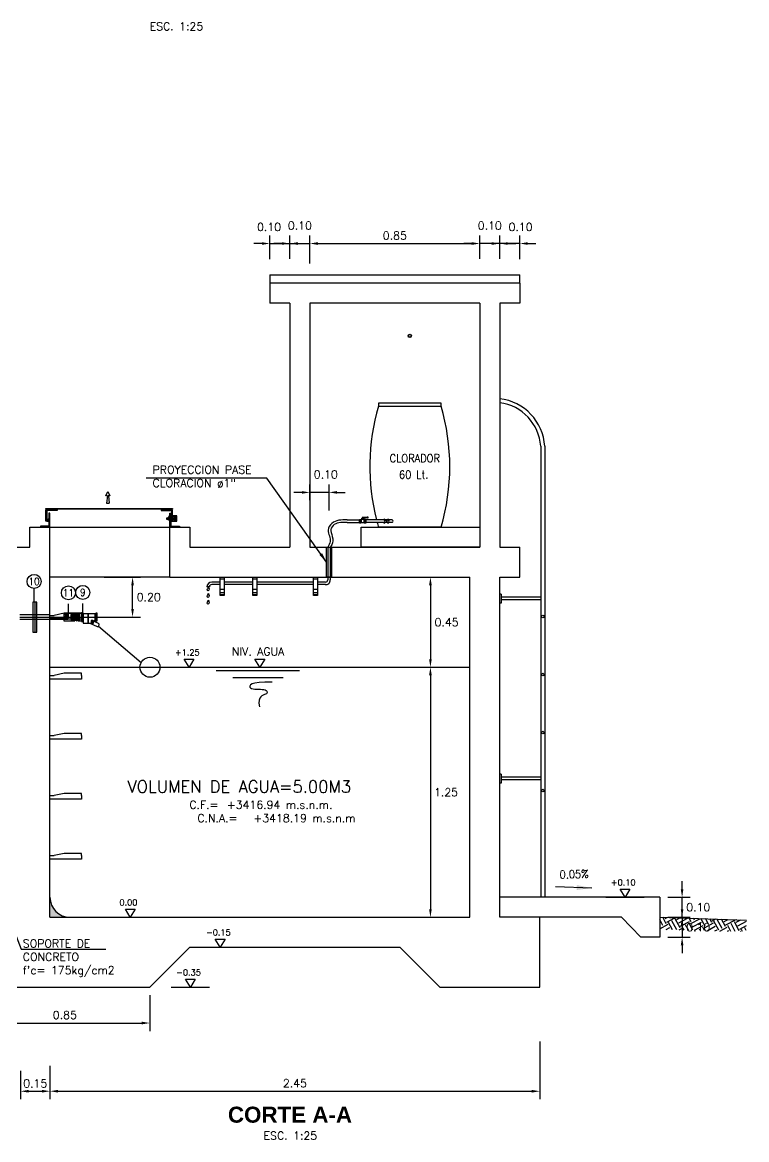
# Model space of a CAD drawing. Header units: metres. Extents: x -90 to 2507, y -28 to 972.
# Drawn here: x 151.91 to 155.53, y 188.72 to 194.31 of the extents above; entities that cross this region are included whole.
import ezdxf
from ezdxf.enums import TextEntityAlignment as Align

# ---------------------------------------------------------------- set-up
doc = ezdxf.new("R2010")
doc.units = ezdxf.units.M
for name, pattern in [('CENTER', [50.8, 31.75, -6.35, 6.35, -6.35]), ('HIDDEN', [9.525, 6.35, -3.175]), ('HIDDEN2', [0.1875, 0.125, -0.0625])]:
    doc.linetypes.add(name, pattern=pattern)
for name, color, linetype in [('A-EQUIPOS', 1, 'Continuous'), ('A-MURO', 6, 'Continuous'), ('A-NIVEL DE TERRENO NATURAL', 34, 'Continuous'), ('A-NIVELES', 7, 'Continuous'), ('A-PISO', 9, 'Continuous'), ('A-PUERTA', 2, 'Continuous'), ('G-achurado', 9, 'Continuous'), ('G-acotado', 8, 'Continuous'), ('G-ejes', 9, 'CENTER'), ('G-textos-notas', 7, 'Continuous'), ('G-textos-subtitulo', 3, 'Continuous'), ('G-textos-titulos', 4, 'Continuous'), ('S - VALVULA COMPUERTA', 2, 'Continuous'), ('S-TUBERIAS-NUEVAS', 3, 'Continuous'), ('S-TUBERIAS-NUEVAS-2', 8, 'Continuous')]:
    doc.layers.add(name, color=color, linetype=linetype)
doc.styles.add('01COTAS', font='romans.shx')
doc.styles.add('20-NOTAS', font='romans.shx', dxfattribs={"height": 0.04})
doc.styles.add('20-SUBTITULO', font='romand.shx', dxfattribs={"height": 0.06})
doc.styles.add('20-TITULO', font='arialbd.ttf', dxfattribs={"height": 0.08})
doc.styles.add('ROMANS', font='romans.shx')
doc.dimstyles.new('DIM-10-CORTE', dxfattribs={"dimscale": 0.01, "dimtxt": 2, "dimasz": 2, "dimexe": 2, "dimexo": 2, "dimgap": 1, "dimtad": 1, "dimtih": 1, "dimtoh": 1, "dimdsep": 46, "dimtxsty": '01COTAS', "dimcen": 25, "dimclrd": 256, "dimclre": 256, "dimclrt": 7, "dimadec": 0, "dimazin": 0, "dimtfac": 1, "dimtmove": 2, "dimatfit": 3, "dimfxl": 1, "dimtolj": 1, "dimtzin": 0, "dimarcsym": 0})
doc.dimstyles.new('DIM-20-CORTE', dxfattribs={"dimscale": 0.02, "dimtxt": 2, "dimasz": 2, "dimexe": 2, "dimexo": 2, "dimgap": 1, "dimtad": 2, "dimtih": 1, "dimtoh": 1, "dimzin": 1, "dimdsep": 46, "dimtxsty": '01COTAS', "dimcen": 25, "dimclrd": 9, "dimclre": 9, "dimclrt": 7, "dimadec": 0, "dimazin": 0, "dimtfac": 1, "dimtmove": 2, "dimatfit": 3, "dimfxl": 1, "dimtolj": 1, "dimtzin": 0, "dimarcsym": 0})
doc.dimstyles.new('DIM-20-PLANTA', dxfattribs={"dimscale": 0.02, "dimtxt": 2, "dimasz": 2, "dimexe": 2, "dimexo": 2, "dimgap": 1, "dimtad": 1, "dimzin": 1, "dimdsep": 46, "dimtxsty": '01COTAS', "dimcen": 25, "dimclrd": 9, "dimclre": 9, "dimclrt": 7, "dimadec": 0, "dimazin": 0, "dimtfac": 1, "dimtmove": 2, "dimatfit": 3, "dimfxl": 1, "dimtolj": 1, "dimtzin": 0, "dimarcsym": 0})
doc.dimstyles.new('DIM-50-PLANTA', dxfattribs={"dimscale": 0.05, "dimtxt": 2, "dimasz": 2, "dimexe": 2, "dimexo": 2, "dimgap": 1, "dimtad": 1, "dimdec": 0, "dimlfac": 1000, "dimtxsty": '01COTAS', "dimcen": 25, "dimclrd": 9, "dimclre": 9, "dimclrt": 7, "dimadec": 0, "dimazin": 0, "dimtfac": 1, "dimtdec": 0, "dimtmove": 2, "dimatfit": 3, "dimfxl": 1, "dimtolj": 1, "dimtzin": 0, "dimarcsym": 0})
pattern_1 = [(85, (-12.349478, -5.377824), (-0.00474437725, 0.000415079225), [])]

# ---------------------------------------------------------------- blocks, each defined once
blk = doc.blocks.new('NIVEL-CORTE')
at = {"color": 1}
blk.add_line((-4.79, 0), (4.79, 0), dxfattribs=at)
blk.add_lwpolyline([(0, 0), (-1.22, 2.01), (1.22, 2.01), (0, 0)])
at = {"style": 'ROMANS'}
blk.add_attdef('+1.50', text='', height=2, dxfattribs=at).set_placement((-0.45, 2.95), align=Align.CENTER)
blk = doc.blocks.new('VALV FLOT ACCES 1 PULG')
at = {"layer": 'S-TUBERIAS-NUEVAS'}
for points in [[(0.0218, 0.0127), (0, 0.0127), (0, -0.0127), (0.0218, -0.0127)], [(0.028, 0.0151), (0.0218, 0.0151), (0.0218, -0.0151), (0.028, -0.0151)], [(0.0318, 0.0187), (0.028, 0.0187), (0.028, -0.0187), (0.0318, -0.0187)], [(0.0363, 0.0124), (0.0318, 0.0124), (0.0318, -0.0124), (0.0363, -0.0124)], [(0.0413, 0.0187), (0.0363, 0.0187), (0.0363, -0.0187), (0.0413, -0.0187)], [(0.0527, 0.0187), (0.0413, 0.0187), (0.0413, -0.0187), (0.0527, -0.0187)], [(0.0618, 0.0213), (0.0527, 0.0213), (0.0527, -0.0213), (0.0618, -0.0213)], [(0.0875, 0.0163), (0.0618, 0.0163), (0.0618, -0.0299), (0.0875, -0.0299)], [(0.1256, 0.0163), (0.1217, 0.0163), (0.1217, -0.0167), (0.1256, -0.0167)], [(0.1316, 0.0191), (0.1256, 0.0191), (0.1256, -0.0195), (0.1316, -0.0195)], [(0.1101, -0.0179), (0.1017, -0.0179), (0.1017, -0.0263), (0.1101, -0.0263)]]:
    blk.add_lwpolyline(points, close=True, dxfattribs=at)
for points in [[(0.002, 0.0127), (0.0008, -0.0127)], [(0.0051, 0.0127), (0.0038, -0.0127)], [(0.0082, 0.0127), (0.0069, -0.0127)], [(0.0112, 0.0127), (0.01, -0.0127)], [(0.0143, 0.0127), (0.013, -0.0127)], [(0.1136, 0.0163), (0.0875, 0.0163), (0.0875, -0.0299), (0.1136, -0.0299), (0.1136, -0.0167)], [(0.1136, -0.0167), (0.1217, -0.0167), (0.1217, 0.0163), (0.1136, 0.0163)]]:
    blk.add_lwpolyline(points, dxfattribs=at)
blk.add_lwpolyline([(0.0945, -0.0299), (0.1321, -0.0473, 0.414214), (0.1387, -0.0449), (0.1412, -0.0394, 0.414214), (0.1388, -0.0328), (0.1136, -0.0211)], format="xyb", dxfattribs=at)
blk = doc.blocks.new('*D547')
at = {"layer": 'Defpoints', "color": 0, "transparency": 16777216}
for p in [(152.2785, 191.5332), (152.4612, 191.5332), (152.0928, 191.3339)]:
    blk.add_point(p, dxfattribs=at)
at = {"layer": 'G-acotado', "color": 9, "lineweight": -2, "transparency": 16777216}
for p, q in [((152.3185, 191.5332), (152.5012, 191.5332)), ((152.4612, 191.3739), (152.4612, 191.4932)), ((152.1328, 191.3339), (152.5012, 191.3339))]:
    blk.add_line(p, q, dxfattribs=at)
at = {"layer": 'G-acotado', "color": 9, "transparency": 16777216}
for points in [[(152.4545, 191.4932), (152.4678, 191.4932), (152.4612, 191.5332)], [(152.4545, 191.3739), (152.4678, 191.3739), (152.4612, 191.3339)]]:
    blk.add_solid(points, dxfattribs=at)
at = {"layer": 'G-acotado', "color": 7, "transparency": 16777216, "insert": (152.5421, 191.4336), "char_height": 0.04, "attachment_point": 5, "style": '01COTAS'}
blk.add_mtext('\\A1;0.20', dxfattribs=at)
blk = doc.blocks.new('tapa 0.60')
for points in [[(0.5995, 0.051), (0.5924, 0.051, 0.301396), (0.5995, 0.0578)], [(0.5995, 0.0282), (0.5995, 0.0351), (0.5924, 0.0351, -0.301396)], [(0.5995, 0.0351), (0.5924, 0.0351, -0.301396), (0.5995, 0.0282)]]:
    blk.add_hatch(color=8).paths.add_polyline_path(points)
h = blk.add_hatch(color=8)
h.paths.add_polyline_path([(-0.0047, 0.0427, -0.207605), (-0.0085, 0.041, -0.319124), (-0.0047, 0.0356)])
h.paths.add_polyline_path([(-0.0047, 0.0356, -0.414214), (-0.0104, 0.0299), (-0.0047, 0.0299)])
h.paths.add_polyline_path([(-0.0161, 0.0356), (-0.0161, 0.0299), (-0.0104, 0.0299, -0.414214)])
h.paths.add_polyline_path([(-0.0122, 0.041, -0.207605), (-0.0161, 0.0427), (-0.0161, 0.0356, -0.319124)])
at = {"color": 8}
for p, q in [((-0.0209, 0.0896), (-0.0209, 0.0943)), ((-0.0209, 0.0943), (0.6134, 0.0943)), ((0.6134, 0.0896), (-0.0209, 0.0896)), ((-0.0209, 0.0896), (-0.0209, 0.0896)), ((-0.0209, 0.0896), (-0.0209, 0.0896)), ((-0.0209, 0.03), (-0.0209, 0.0876)), ((-0.0209, 0.0876), (0.0367, 0.0876)), ((0.0367, 0.0829), (-0.0161, 0.0829)), ((-0.0161, 0.0829), (-0.0161, 0.0299)), ((0, 0.0696), (-0.0047, 0.0696)), ((-0.0047, 0.0696), (-0.0047, 0.0049)), ((0, 0), (0, 0.0696)), ((0.0367, 0.0876), (0.0367, 0.0829)), ((0.6134, 0.0876), (0.5556, 0.0876)), ((0.5556, 0.0876), (0.5556, 0.0829)), ((0.5556, 0.0829), (0.6085, 0.0829)), ((0.5881, 0.0943), (0.6134, 0.0943)), ((0.5995, 0), (0.5995, 0.0696)), ((0.5995, 0.0696), (0.6042, 0.0696)), ((0.6042, 0.0696), (0.6042, 0.0049)), ((0.6085, 0.0829), (0.6085, 0.03)), ((0.6134, 0.0943), (0.6134, 0.0896)), ((0.6134, 0.0301), (0.6134, 0.0876)), ((0.6134, 0.0563), (0.6134, 0.03)), ((0.6348, 0.0563), (0.6134, 0.0563)), ((0.6348, 0.03), (0.6348, 0.0563)), ((-0.0047, 0.0049), (-0.048, 0.0049)), ((-0.048, 0.0049), (-0.048, 0)), ((-0.0479, 0), (0, 0)), ((-0.0161, 0.0299), (-0.0209, 0.0299)), ((-0.0161, 0.0299), (-0.0047, 0.0299)), ((0.5847, 0.0386), (0.5847, 0.0474)), ((0.5847, 0.0474), (0.5924, 0.0474)), ((0.5924, 0.0386), (0.5847, 0.0386)), ((0.5924, 0.0351), (0.5924, 0.051)), ((0.5924, 0.051), (0.5995, 0.051)), ((0.5924, 0.0474), (0.5924, 0.0386)), ((0.5924, 0.0463), (0.5995, 0.0463)), ((0.5924, 0.0397), (0.5995, 0.0397)), ((0.5995, 0.0351), (0.5924, 0.0351)), ((0.5995, 0.051), (0.5995, 0.0351)), ((0.6475, 0), (0.5995, 0)), ((0.6042, 0.0386), (0.6042, 0.0474)), ((0.6042, 0.0474), (0.6085, 0.0474)), ((0.6085, 0.0386), (0.6042, 0.0386)), ((0.6042, 0.0049), (0.6475, 0.0049)), ((0.6085, 0.0474), (0.6085, 0.0386)), ((0.6085, 0.03), (0.6134, 0.03)), ((0.6134, 0.0386), (0.6087, 0.0386)), ((0.6134, 0.055), (0.6348, 0.055)), ((0.6134, 0.0386), (0.6134, 0.0474)), ((0.6134, 0.0474), (0.6228, 0.0474)), ((0.6228, 0.0386), (0.6134, 0.0386)), ((0.6134, 0.0313), (0.6348, 0.0313)), ((0.6134, 0.03), (0.6348, 0.03)), ((0.6171, 0.0474), (0.6171, 0.0386)), ((0.6228, 0.0351), (0.6228, 0.051)), ((0.6228, 0.051), (0.63, 0.051)), ((0.6228, 0.0474), (0.6228, 0.0386)), ((0.6228, 0.0463), (0.63, 0.0463)), ((0.6228, 0.0397), (0.63, 0.0397)), ((0.63, 0.0351), (0.6228, 0.0351)), ((0.63, 0.051), (0.63, 0.0351)), ((0.6475, 0.0049), (0.6475, 0))]:
    blk.add_line(p, q, dxfattribs=at)
at = {"color": 8, "linetype": 'Continuous'}
for p, q in [((0.5847, 0.0433), (0.5858, 0.0474)), ((0.5847, 0.0391), (0.5869, 0.0474)), ((0.5857, 0.0386), (0.588, 0.0474)), ((0.5868, 0.0386), (0.5891, 0.0474)), ((0.5879, 0.0386), (0.5903, 0.0474)), ((0.589, 0.0386), (0.5914, 0.0474)), ((0.5901, 0.0386), (0.5924, 0.0469)), ((0.5912, 0.0386), (0.5924, 0.0428)), ((0.6042, 0.0453), (0.6048, 0.0474)), ((0.6042, 0.0411), (0.6059, 0.0474)), ((0.6046, 0.0386), (0.607, 0.0474)), ((0.6057, 0.0386), (0.6081, 0.0474)), ((0.6069, 0.0386), (0.6085, 0.0446)), ((0.608, 0.0386), (0.6085, 0.0405)), ((0.6134, 0.0462), (0.6137, 0.0474)), ((0.6134, 0.0421), (0.6148, 0.0474)), ((0.6136, 0.0386), (0.6159, 0.0474)), ((0.6147, 0.0386), (0.617, 0.0474)), ((0.6158, 0.0386), (0.6171, 0.0434)), ((0.6169, 0.0386), (0.6171, 0.0393))]:
    blk.add_line(p, q, dxfattribs=at)
at = {"color": 8, "linetype": 'HIDDEN2'}
for p, q in [((0.6042, 0.0474), (0.5995, 0.0474)), ((0.6042, 0.0386), (0.5995, 0.0386)), ((0.6134, 0.0474), (0.6087, 0.0474))]:
    blk.add_line(p, q, dxfattribs=at)
at = {"color": 8}
for radius in [0.0057, 0.00276]:
    blk.add_circle((-0.0104, 0.0356), radius, dxfattribs=at)
for centre, radius, start, end in [((0.5908, 0.0598), 0.00897, 280.1365, 347.2269), ((-0.0122, 0.0462), 0.00527, 222.2945, 270), ((-0.0086, 0.0462), 0.00527, 270, 317.7055)]:
    blk.add_arc(centre, radius, start, end, dxfattribs=at)
blk = doc.blocks.new('*D228')
at = {"layer": 'Defpoints', "color": 0, "transparency": 16777216}
for p in [(153.7208, 191.5332), (153.7208, 191.0832), (153.9508, 191.0832)]:
    blk.add_point(p, dxfattribs=at)
at = {"layer": 'G-acotado', "color": 9, "lineweight": -2, "transparency": 16777216}
for p, q in [((153.7608, 191.5332), (153.9908, 191.5332)), ((153.9508, 191.4932), (153.9508, 191.1232)), ((153.7608, 191.0832), (153.9908, 191.0832))]:
    blk.add_line(p, q, dxfattribs=at)
at = {"layer": 'G-acotado', "color": 9, "transparency": 16777216}
for points in [[(153.9442, 191.4932), (153.9575, 191.4932), (153.9508, 191.5332)], [(153.9442, 191.1232), (153.9575, 191.1232), (153.9508, 191.0832)]]:
    blk.add_solid(points, dxfattribs=at)
at = {"layer": 'G-acotado', "color": 7, "transparency": 16777216, "insert": (154.0318, 191.3082), "char_height": 0.04, "attachment_point": 5, "style": '01COTAS'}
blk.add_mtext('\\A1;0.45', dxfattribs=at)
blk = doc.blocks.new('*D229')
at = {"layer": 'Defpoints', "color": 0, "transparency": 16777216}
for p in [(153.7208, 191.0832), (153.8008, 189.8332), (153.9508, 189.8332)]:
    blk.add_point(p, dxfattribs=at)
at = {"layer": 'G-acotado', "color": 9, "lineweight": -2, "transparency": 16777216}
for p, q in [((153.7608, 191.0832), (153.9908, 191.0832)), ((153.9508, 191.0432), (153.9508, 189.8732)), ((153.8408, 189.8332), (153.9908, 189.8332))]:
    blk.add_line(p, q, dxfattribs=at)
at = {"layer": 'G-acotado', "color": 9, "transparency": 16777216}
for points in [[(153.9442, 191.0432), (153.9575, 191.0432), (153.9508, 191.0832)], [(153.9442, 189.8732), (153.9575, 189.8732), (153.9508, 189.8332)]]:
    blk.add_solid(points, dxfattribs=at)
at = {"layer": 'G-acotado', "color": 7, "transparency": 16777216, "insert": (154.0289, 190.4582), "char_height": 0.04, "attachment_point": 5, "style": '01COTAS'}
blk.add_mtext('\\A1;1.25', dxfattribs=at)
blk = doc.blocks.new('*D235')
at = {"color": 9, "lineweight": -2, "transparency": 16777216}
for p, q in [((154.4981, 189.2128), (154.4981, 188.9234)), ((152.0479, 189.0661), (152.0479, 188.9234)), ((152.0879, 188.9634), (154.4581, 188.9634))]:
    blk.add_line(p, q, dxfattribs=at)
at = {"color": 9, "transparency": 16777216}
for points in [[(152.0879, 188.9701), (152.0879, 188.9568), (152.0479, 188.9634)], [(154.4581, 188.9701), (154.4581, 188.9568), (154.4981, 188.9634)]]:
    blk.add_solid(points, dxfattribs=at)
at = {"layer": 'Defpoints', "color": 0, "transparency": 16777216}
for p in [(154.4981, 189.2528), (152.0479, 189.1061), (154.4981, 188.9634)]:
    blk.add_point(p, dxfattribs=at)
at = {"color": 7, "transparency": 16777216, "insert": (153.273, 189.0034), "char_height": 0.04, "attachment_point": 5, "style": '01COTAS'}
blk.add_mtext('\\A1;2.45', dxfattribs=at)
blk = doc.blocks.new('*D236')
at = {"color": 9, "lineweight": -2, "transparency": 16777216}
for p, q in [((152.0479, 189.0911), (152.0479, 188.9234)), ((151.9009, 189.0661), (151.9009, 188.9234)), ((151.9409, 188.9634), (152.0079, 188.9634))]:
    blk.add_line(p, q, dxfattribs=at)
at = {"color": 9, "transparency": 16777216}
for points in [[(151.9409, 188.9701), (151.9409, 188.9568), (151.9009, 188.9634)], [(152.0079, 188.9701), (152.0079, 188.9568), (152.0479, 188.9634)]]:
    blk.add_solid(points, dxfattribs=at)
at = {"layer": 'Defpoints', "color": 0, "transparency": 16777216}
for p in [(151.9009, 189.1061), (152.0479, 189.1311), (152.0479, 188.9634)]:
    blk.add_point(p, dxfattribs=at)
at = {"color": 7, "transparency": 16777216, "insert": (151.9744, 189.0025), "char_height": 0.04, "attachment_point": 5, "style": '01COTAS'}
blk.add_mtext('\\A1;0.15', dxfattribs=at)
blk = doc.blocks.new('*D517')
at = {"layer": 'Defpoints', "color": 0, "transparency": 16777216}
for p in [(155.0979, 189.8332), (155.0979, 189.7332), (155.2097, 189.7332)]:
    blk.add_point(p, dxfattribs=at)
at = {"layer": 'G-acotado', "color": 9, "lineweight": -2, "transparency": 16777216}
for p, q in [((155.2097, 189.8732), (155.2097, 189.9132)), ((155.1379, 189.8332), (155.2497, 189.8332)), ((155.2097, 189.8332), (155.2097, 189.7332)), ((155.1379, 189.7332), (155.2497, 189.7332)), ((155.2097, 189.6932), (155.2097, 189.6532))]:
    blk.add_line(p, q, dxfattribs=at)
at = {"layer": 'G-acotado', "color": 9, "transparency": 16777216}
for points in [[(155.203, 189.8732), (155.2163, 189.8732), (155.2097, 189.8332)], [(155.203, 189.6932), (155.2163, 189.6932), (155.2097, 189.7332)]]:
    blk.add_solid(points, dxfattribs=at)
at = {"layer": 'G-acotado', "color": 7, "transparency": 16777216, "insert": (155.2906, 189.7832), "char_height": 0.04, "attachment_point": 5, "style": '01COTAS'}
blk.add_mtext('\\A1;0.10', dxfattribs=at)
blk = doc.blocks.new('*D494')
at = {"layer": 'Defpoints', "color": 0, "transparency": 16777216}
for p in [(155.0979, 189.9332), (155.2097, 189.9332), (155.0979, 189.8332)]:
    blk.add_point(p, dxfattribs=at)
at = {"layer": 'G-acotado', "color": 9, "lineweight": -2, "transparency": 16777216}
for p, q in [((155.2097, 189.9732), (155.2097, 190.0132)), ((155.1379, 189.9332), (155.2497, 189.9332)), ((155.2097, 189.8332), (155.2097, 189.9332)), ((155.1379, 189.8332), (155.2497, 189.8332)), ((155.2097, 189.7932), (155.2097, 189.7532))]:
    blk.add_line(p, q, dxfattribs=at)
at = {"layer": 'G-acotado', "color": 9, "transparency": 16777216}
for points in [[(155.203, 189.9732), (155.2163, 189.9732), (155.2097, 189.9332)], [(155.203, 189.7932), (155.2163, 189.7932), (155.2097, 189.8332)]]:
    blk.add_solid(points, dxfattribs=at)
at = {"layer": 'G-acotado', "color": 7, "transparency": 16777216, "insert": (155.2906, 189.8832), "char_height": 0.04, "attachment_point": 5, "style": '01COTAS'}
blk.add_mtext('\\A1;0.10', dxfattribs=at)
blk = doc.blocks.new('*D144')
at = {"color": 9, "lineweight": -2, "transparency": 16777216}
for p, q in [((153.3479, 191.9192), (153.3479, 191.9972)), ((153.4438, 191.8664), (153.4438, 191.9972)), ((153.3079, 191.9572), (153.2679, 191.9572)), ((153.4438, 191.9572), (153.3479, 191.9572)), ((153.4838, 191.9572), (153.5238, 191.9572))]:
    blk.add_line(p, q, dxfattribs=at)
at = {"color": 9, "transparency": 16777216}
for points in [[(153.3079, 191.9639), (153.3079, 191.9506), (153.3479, 191.9572)], [(153.4838, 191.9639), (153.4838, 191.9506), (153.4438, 191.9572)]]:
    blk.add_solid(points, dxfattribs=at)
at = {"layer": 'Defpoints', "color": 0, "transparency": 16777216}
for p in [(153.3479, 191.9572), (153.3479, 191.8792), (153.4438, 191.8264)]:
    blk.add_point(p, dxfattribs=at)
at = {"color": 7, "transparency": 16777216, "insert": (153.4277, 192.0472), "char_height": 0.04, "attachment_point": 5, "style": '01COTAS'}
blk.add_mtext('\\A1;0.10', dxfattribs=at)
blk = doc.blocks.new('A$C5B75530E')
at = {"layer": 'A-MURO', "color": 1, "ltscale": 0.18}
for points in [[(0.1578, 0.0178), (0.1578, 0), (0, 0), (0, 0.0178), (0.0215, 0.0178)], [(0.1578, 0.0178), (0.1578, 0.0284), (0.0708, 0.0284), (0.0215, 0.0178)]]:
    blk.add_lwpolyline(points, dxfattribs=at)
blk = doc.blocks.new('*D189')
at = {"color": 9, "lineweight": -2, "transparency": 16777216}
for p, q in [((154.1979, 193.1247), (154.1979, 193.2414)), ((154.2979, 193.1247), (154.2979, 193.2414)), ((154.1579, 193.2014), (154.1179, 193.2014)), ((154.2979, 193.2014), (154.1979, 193.2014)), ((154.3379, 193.2014), (154.3779, 193.2014))]:
    blk.add_line(p, q, dxfattribs=at)
at = {"color": 9, "transparency": 16777216}
for points in [[(154.1579, 193.2081), (154.1579, 193.1947), (154.1979, 193.2014)], [(154.3379, 193.2081), (154.3379, 193.1947), (154.2979, 193.2014)]]:
    blk.add_solid(points, dxfattribs=at)
at = {"layer": 'Defpoints', "color": 0, "transparency": 16777216}
for p in [(154.1979, 193.2014), (154.1979, 193.0847), (154.2979, 193.0847)]:
    blk.add_point(p, dxfattribs=at)
at = {"color": 7, "transparency": 16777216, "insert": (154.2479, 193.2914), "char_height": 0.04, "attachment_point": 5, "style": '01COTAS'}
blk.add_mtext('\\A1;0.10', dxfattribs=at)
blk = doc.blocks.new('*D190')
at = {"color": 9, "lineweight": -2, "transparency": 16777216}
for p, q in [((153.3479, 193.1022), (153.3479, 193.2414)), ((154.1979, 193.1247), (154.1979, 193.2414)), ((153.3879, 193.2014), (154.1579, 193.2014))]:
    blk.add_line(p, q, dxfattribs=at)
at = {"color": 9, "transparency": 16777216}
for points in [[(153.3879, 193.2081), (153.3879, 193.1947), (153.3479, 193.2014)], [(154.1579, 193.2081), (154.1579, 193.1947), (154.1979, 193.2014)]]:
    blk.add_solid(points, dxfattribs=at)
at = {"layer": 'Defpoints', "color": 0, "transparency": 16777216}
for p in [(154.1979, 193.2014), (153.3479, 193.0622), (154.1979, 193.0847)]:
    blk.add_point(p, dxfattribs=at)
at = {"color": 7, "transparency": 16777216, "insert": (153.7729, 193.2414), "char_height": 0.04, "attachment_point": 5, "style": '01COTAS'}
blk.add_mtext('\\A1;0.85', dxfattribs=at)
blk = doc.blocks.new('*D191')
at = {"color": 9, "lineweight": -2, "transparency": 16777216}
for p, q in [((154.2979, 193.1247), (154.2979, 193.2414)), ((154.3979, 193.1229), (154.3979, 193.2414)), ((154.2579, 193.2014), (154.2179, 193.2014)), ((154.3979, 193.2014), (154.2979, 193.2014)), ((154.4379, 193.2014), (154.4779, 193.2014))]:
    blk.add_line(p, q, dxfattribs=at)
at = {"color": 9, "transparency": 16777216}
for points in [[(154.2579, 193.2081), (154.2579, 193.1947), (154.2979, 193.2014)], [(154.4379, 193.2081), (154.4379, 193.1947), (154.3979, 193.2014)]]:
    blk.add_solid(points, dxfattribs=at)
at = {"layer": 'Defpoints', "color": 0, "transparency": 16777216}
for p in [(154.2979, 193.2014), (154.2979, 193.0847), (154.3979, 193.0829)]:
    blk.add_point(p, dxfattribs=at)
at = {"color": 7, "transparency": 16777216, "insert": (154.4019, 193.2843), "char_height": 0.04, "attachment_point": 5, "style": '01COTAS'}
blk.add_mtext('\\A1;0.10', dxfattribs=at)
blk = doc.blocks.new('*D192')
at = {"color": 9, "lineweight": -2, "transparency": 16777216}
for p, q in [((153.2479, 193.1247), (153.2479, 193.2414)), ((153.3479, 193.1247), (153.3479, 193.2414)), ((153.2079, 193.2014), (153.1679, 193.2014)), ((153.2479, 193.2014), (153.3479, 193.2014)), ((153.3879, 193.2014), (153.4279, 193.2014))]:
    blk.add_line(p, q, dxfattribs=at)
at = {"color": 9, "transparency": 16777216}
for points in [[(153.2079, 193.2081), (153.2079, 193.1947), (153.2479, 193.2014)], [(153.3879, 193.2081), (153.3879, 193.1947), (153.3479, 193.2014)]]:
    blk.add_solid(points, dxfattribs=at)
at = {"layer": 'Defpoints', "color": 0, "transparency": 16777216}
for p in [(153.3479, 193.2014), (153.2479, 193.0847), (153.3479, 193.0847)]:
    blk.add_point(p, dxfattribs=at)
at = {"color": 7, "transparency": 16777216, "insert": (153.2979, 193.2914), "char_height": 0.04, "attachment_point": 5, "style": '01COTAS'}
blk.add_mtext('\\A1;0.10', dxfattribs=at)
blk = doc.blocks.new('*D193')
at = {"color": 9, "lineweight": -2, "transparency": 16777216}
for p, q in [((153.1479, 193.1229), (153.1479, 193.2414)), ((153.2479, 193.1247), (153.2479, 193.2414)), ((153.1079, 193.2014), (153.0679, 193.2014)), ((153.1479, 193.2014), (153.2479, 193.2014)), ((153.2879, 193.2014), (153.3279, 193.2014))]:
    blk.add_line(p, q, dxfattribs=at)
at = {"color": 9, "transparency": 16777216}
for points in [[(153.1079, 193.2081), (153.1079, 193.1947), (153.1479, 193.2014)], [(153.2879, 193.2081), (153.2879, 193.1947), (153.2479, 193.2014)]]:
    blk.add_solid(points, dxfattribs=at)
at = {"layer": 'Defpoints', "color": 0, "transparency": 16777216}
for p in [(153.2479, 193.2014), (153.1479, 193.0829), (153.2479, 193.0847)]:
    blk.add_point(p, dxfattribs=at)
at = {"color": 7, "transparency": 16777216, "insert": (153.1439, 193.2843), "char_height": 0.04, "attachment_point": 5, "style": '01COTAS'}
blk.add_mtext('\\A1;0.10', dxfattribs=at)
blk = doc.blocks.new('*D500')
at = {"color": 9, "lineweight": -2, "transparency": 16777216}
for p, q in [((151.6977, 189.4432), (151.6977, 189.2645)), ((152.5472, 189.4432), (152.5472, 189.2645)), ((151.7377, 189.3045), (152.5072, 189.3045))]:
    blk.add_line(p, q, dxfattribs=at)
at = {"color": 9, "transparency": 16777216}
for points in [[(151.7377, 189.3112), (151.7377, 189.2978), (151.6977, 189.3045)], [(152.5072, 189.3112), (152.5072, 189.2978), (152.5472, 189.3045)]]:
    blk.add_solid(points, dxfattribs=at)
at = {"layer": 'Defpoints', "color": 0, "transparency": 16777216}
for p in [(151.6977, 189.4832), (152.5472, 189.4832), (152.5472, 189.3045)]:
    blk.add_point(p, dxfattribs=at)
at = {"color": 7, "transparency": 16777216, "insert": (152.1224, 189.3445), "char_height": 0.04, "attachment_point": 5, "style": '01COTAS'}
blk.add_mtext('\\A1;0.85', dxfattribs=at)

msp = doc.modelspace()

# ---------------------------------------------------------------- hatches: boundary and pattern name
h = msp.add_hatch()
h.set_pattern_fill('ANSI31', color=8, scale=0.0015, angle=40)
h.set_pattern_definition(pattern_1)
h.paths.add_polyline_path([(153.596, 191.8208), (153.6028, 191.8208), (153.6028, 191.8059), (153.596, 191.8059)])
h = msp.add_hatch()
h.set_pattern_fill('ANSI31', color=8, scale=0.0015, angle=40)
h.set_pattern_definition(pattern_1)
h.paths.add_polyline_path([(153.6295, 191.8208), (153.6226, 191.8208), (153.6226, 191.8059), (153.6295, 191.8059)])
h = msp.add_hatch()
h.set_pattern_fill('ANSI31', color=8, scale=0.001, angle=40)
h.set_pattern_definition([(85, (128.9197908, 202.6225524), (-0.00316291817, 0.0002767195), [])])
h.paths.add_polyline_path([(152.1372, 191.3466), (152.1235, 191.3466), (152.1235, 191.3212), (152.1372, 191.3212)])
at = {"layer": 'G-achurado'}
h = msp.add_hatch(color=256, dxfattribs=at)
h.dxf.hatch_style = 1
h.paths.add_polyline_path([(152.0479, 189.9332, 0.414214), (152.1479, 189.8332), (152.0479, 189.8332)])
h = msp.add_hatch(dxfattribs=at)
h.set_pattern_fill('EARTH', color=8, scale=0.008, angle=28.1804)
h.set_pattern_definition([(28.180384, (-2.819415, 2.71702), (0.020788182, 0.068768681), [0.0508, -0.0508]), (28.180384, (-2.82841, 2.73381), (0.020788182, 0.068768681), [0.0508, -0.0508]), (28.180384, (-2.83741, 2.7506), (0.020788182, 0.068768681), [0.0508, -0.0508]), (118.180384, (-2.83481, 2.7592), (-0.068768681, 0.020788182), [0.0508, -0.0508]), (118.180384, (-2.818017, 2.768195), (-0.068768681, 0.020788182), [0.0508, -0.0508]), (118.180384, (-2.801225, 2.77719), (-0.068768681, 0.020788182), [0.0508, -0.0508])])
h.paths.add_polyline_path([(155.0979, 189.8332), (155.0979, 189.7727), (155.5307, 189.7607), (155.5326, 189.8196), (155.0979, 189.8335)])

# ---------------------------------------------------------------- linework, layer by layer
for p, q in [((154.0044, 192.4032), (153.6914, 192.4032)), ((152.3357, 191.9403), (152.3277, 191.9403)), ((152.3481, 191.9403), (152.34, 191.9403)), ((154.0044, 191.7832), (153.6914, 191.7832)), ((154.1479, 191.0832), (154.1479, 191.5332))]:
    msp.add_line(p, q)
at = {"color": 8, "linetype": 'HIDDEN', "ltscale": 0.5}
msp.add_line((151.9479, 191.7832), (152.7479, 191.7832), dxfattribs=at)
for points in [[(154.0044, 192.4032), (153.6914, 192.4032), (153.6914, 192.3885), (154.0044, 192.3885)], [(153.6038, 191.7832), (154.1979, 191.7832), (154.1979, 191.6832), (153.6038, 191.6832)]]:
    msp.add_lwpolyline(points, close=True)
for points in [[(152.3344, 191.9403), (152.3277, 191.9403), (152.3379, 191.9625), (152.3481, 191.9403), (152.3399, 191.9403)], [(152.3357, 191.9403), (152.3316, 191.9029)], [(152.34, 191.9403), (152.3441, 191.9029)], [(152.3316, 191.9029), (152.3441, 191.9029)]]:
    msp.add_lwpolyline(points)
at = {"color": 8, "linetype": 'HIDDEN', "ltscale": 0.2}
msp.add_lwpolyline([(153.4313, 191.5332), (153.4313, 191.6832), (153.4563, 191.6832), (153.4563, 191.5332)], close=True, dxfattribs=at)
at = {"color": 8, "linetype": 'HIDDEN', "ltscale": 0.5}
msp.add_lwpolyline([(152.6479, 191.5332), (152.0479, 191.5332)], dxfattribs=at)
at = {"color": 8, "linetype": 'HIDDEN', "ltscale": 0.25}
for points in [[(151.8979, 191.3466), (152.0483, 191.3466)], [(152.0483, 191.3212), (151.8979, 191.3212)]]:
    msp.add_lwpolyline(points, dxfattribs=at)
for centre, start, end in [((154.7218, 192.0858), 163.6322, 194.3529), ((152.9739, 192.0858), 343.6322, 16.3678), ((154.7218, 192.0858), 195.0423, 196.3678)]:
    msp.add_arc(centre, 1.074, start, end)
at = {"color": 8, "linetype": 'HIDDEN', "ltscale": 0.1}
msp.add_arc((153.7255, 191.8134), 0.00719, 299.6131, 60.3869, dxfattribs=at)
at = {"layer": 'A-EQUIPOS', "color": 8}
for points in [[(152.9196, 191.5332), (152.9196, 191.4422), (152.8996, 191.4422), (152.8996, 191.5332)], [(153.0834, 191.5332), (153.0834, 191.4422), (153.0634, 191.4422), (153.0634, 191.5332)], [(153.3865, 191.5332), (153.3865, 191.4422), (153.3665, 191.4422), (153.3665, 191.5332)]]:
    msp.add_lwpolyline(points, close=True, dxfattribs=at)
for points in [[(152.8996, 191.5249), (152.9196, 191.5249)], [(153.0634, 191.5249), (153.0834, 191.5249)], [(153.3665, 191.5249), (153.3865, 191.5249)], [(152.8996, 191.4732), (152.9196, 191.4732)], [(152.8996, 191.4575), (152.9196, 191.4575)], [(152.8996, 191.4475), (152.9196, 191.4475)], [(153.0634, 191.4732), (153.0834, 191.4732)], [(153.0634, 191.4575), (153.0834, 191.4575)], [(153.0634, 191.4475), (153.0834, 191.4475)], [(153.3665, 191.4732), (153.3865, 191.4732)], [(153.3665, 191.4575), (153.3865, 191.4575)], [(153.3665, 191.4475), (153.3865, 191.4475)]]:
    msp.add_lwpolyline(points, dxfattribs=at)
at = {"layer": 'A-MURO', "color": 1, "ltscale": 0.18}
for p, q in [((153.1471, 193.0445), (153.1471, 193.0445)), ((153.1471, 193.0445), (154.3979, 193.0445)), ((154.3979, 193.0445), (154.3979, 193.0445)), ((154.3979, 193.0032), (154.3979, 192.9032)), ((153.2479, 192.9032), (153.1479, 192.9032)), ((153.2479, 192.9032), (153.2479, 191.6832)), ((153.3479, 192.9032), (153.3479, 191.6832)), ((154.1979, 192.9032), (153.3479, 192.9032)), ((154.1979, 192.9032), (154.1979, 191.6832)), ((154.2979, 192.9032), (154.2979, 191.6832)), ((154.3979, 192.9032), (154.2979, 192.9032)), ((154.5028, 192.188), (154.5028, 189.9332)), ((154.5228, 192.188), (154.5228, 189.9332)), ((151.9479, 191.6832), (151.9479, 191.7832)), ((152.0479, 189.8332), (152.0479, 191.7832)), ((152.6479, 191.5332), (152.6479, 191.7832)), ((151.7979, 191.6832), (151.9479, 191.6832)), ((152.7479, 191.6832), (153.2479, 191.6832)), ((153.3479, 191.6832), (154.1979, 191.6832)), ((154.2979, 191.6832), (154.3979, 191.6832)), ((154.3979, 191.5332), (154.3979, 191.6832)), ((152.6479, 191.5332), (154.1479, 191.5332)), ((154.1479, 189.8332), (154.1479, 191.5332)), ((154.2979, 189.8332), (154.2979, 191.5332)), ((154.2979, 191.5332), (154.3979, 191.5332)), ((154.3047, 191.4489), (154.2979, 191.4489)), ((154.3047, 191.4489), (154.2979, 191.4489)), ((154.3047, 191.4489), (154.3047, 191.404)), ((154.3047, 191.4489), (154.3047, 191.404)), ((154.5028, 191.4329), (154.3047, 191.4329)), ((154.3047, 191.404), (154.2979, 191.404)), ((154.3047, 191.404), (154.2979, 191.404)), ((154.5028, 191.4199), (154.3047, 191.4199)), ((154.3047, 190.5489), (154.2979, 190.5489)), ((154.3047, 190.5489), (154.2979, 190.5489)), ((154.3047, 190.5489), (154.3047, 190.504)), ((154.3047, 190.5489), (154.3047, 190.504)), ((154.3047, 190.504), (154.2979, 190.504)), ((154.3047, 190.504), (154.2979, 190.504)), ((154.5028, 190.5329), (154.3047, 190.5329)), ((154.5028, 190.5199), (154.3047, 190.5199)), ((155.0979, 189.9332), (154.2979, 189.9332)), ((155.0979, 189.9332), (155.0979, 189.7332)), ((154.9062, 189.8332), (154.2979, 189.8332)), ((155.0029, 189.7332), (154.9062, 189.8332)), ((155.0979, 189.7332), (155.0029, 189.7332)), ((152.5472, 189.4832), (152.7472, 189.6832)), ((152.7472, 189.6832), (153.7987, 189.6832)), ((153.7987, 189.6832), (153.9987, 189.4832)), ((151.6977, 189.4832), (152.5472, 189.4832))]:
    msp.add_line(p, q, dxfattribs=at)
for points in [[(153.1479, 193.0445), (153.1479, 193.0032)], [(153.1479, 193.0032), (153.1479, 192.9032)], [(154.3979, 193.0032), (153.1479, 193.0032)], [(154.3979, 193.0032), (154.3979, 193.0445)], [(152.7479, 191.7832), (152.7479, 191.6832)], [(152.0479, 191.0832), (154.1479, 191.0832)], [(152.0479, 189.8332), (154.1479, 189.8332)], [(152.3479, 189.8332), (152.6005, 189.8332)], [(153.9987, 189.4832), (154.4981, 189.4832), (154.4981, 189.8332)], [(154.1479, 189.8332), (154.1479, 189.8332)], [(154.4981, 189.8332), (154.2979, 189.8332)]]:
    msp.add_lwpolyline(points, dxfattribs=at)
for centre in [(154.5127, 191.3364), (154.5127, 191.0464), (154.5127, 190.7564), (154.5127, 190.4664)]:
    msp.add_circle(centre, 0.0065, dxfattribs=at)
for radius, start, end in [(0.2551, 3.6157, 83.3166), (0.2351, 3.9205, 82.7464)]:
    msp.add_arc((154.2682, 192.1719), radius, start, end, dxfattribs=at)
for points in [[(152.8395, 191.485), (152.8386, 191.4792), (152.8335, 191.4706), (152.8397, 191.4653), (152.8441, 191.4746), (152.8395, 191.485)], [(152.8395, 191.4518), (152.8386, 191.446), (152.8335, 191.4374), (152.8397, 191.4321), (152.8441, 191.4414), (152.8395, 191.4518)], [(152.8395, 191.4185), (152.8386, 191.4128), (152.8335, 191.4042), (152.8397, 191.3989), (152.8441, 191.4081), (152.8395, 191.4185)]]:
    msp.add_spline(points, degree=3, dxfattribs=at)
at = {"layer": 'A-NIVEL DE TERRENO NATURAL'}
msp.add_lwpolyline([(155.0979, 189.8332), (155.5326, 189.8194)], dxfattribs=at)
at = {"layer": 'A-PISO'}
for p, q in [((153.2962, 191.0658), (152.8788, 191.0658)), ((153.2151, 191.0295), (152.9628, 191.0295))]:
    msp.add_line(p, q, dxfattribs=at)
msp.add_lwpolyline([(153.1597, 191.0077), (153.1225, 191.0087), (153.0939, 191.0073), (153.073, 191.0041), (153.0588, 190.9997), (153.0505, 190.9945), (153.047, 190.9892), (153.0475, 190.9841), (153.0511, 190.9799), (153.0568, 190.9769), (153.0641, 190.975), (153.0726, 190.9739), (153.0819, 190.9734), (153.0915, 190.9731), (153.1009, 190.9729), (153.1098, 190.9723), (153.1175, 190.9712), (153.1239, 190.9694), (153.1287, 190.9669), (153.1321, 190.9639), (153.1339, 190.9607), (153.1343, 190.9573), (153.1332, 190.954), (153.1306, 190.9509), (153.1265, 190.9483), (153.121, 190.9461), (153.1148, 190.9437), (153.1083, 190.9405), (153.1022, 190.9357), (153.0973, 190.9285), (153.0941, 190.9183), (153.0933, 190.9043), (153.0955, 190.8857)], dxfattribs=at)
at = {"layer": 'A-PUERTA'}
msp.add_lwpolyline([(151.9729, 191.4089), (151.9729, 191.2589)], dxfattribs=at)
at = {"layer": 'G-achurado', "color": 8}
msp.add_arc((152.1479, 189.9332), 0.1, 180, 270, dxfattribs=at)
at = {"layer": 'G-ejes', "color": 8, "linetype": 'CENTER', "ltscale": 0.1}
msp.add_lwpolyline([(151.8979, 191.3339), (152.0483, 191.3339)], dxfattribs=at)
at = {"layer": 'G-ejes', "color": 8, "linetype": 'CENTER', "ltscale": 1.5}
msp.add_lwpolyline([(152.0483, 191.3339), (152.1372, 191.3339)], dxfattribs=at)
at = {"layer": 'G-textos-notas', "color": 1}
for centre in [(151.9686, 191.5122), (152.1404, 191.4549), (152.2121, 191.4573)]:
    msp.add_circle(centre, 0.035, dxfattribs=at)
at = {"layer": 'S - VALVULA COMPUERTA', "ltscale": 0.18}
msp.add_lwpolyline([(152.291, 191.289), (152.5042, 191.1067)], dxfattribs=at)
msp.add_circle((152.5483, 191.0832), 0.05, dxfattribs=at)
at = {"layer": 'S-TUBERIAS-NUEVAS'}
for p, q in [((153.5344, 191.8196), (153.596, 191.8196)), ((153.596, 191.8049), (153.596, 191.8218)), ((153.596, 191.8218), (153.6028, 191.8218)), ((153.6028, 191.8218), (153.6055, 191.8211)), ((153.6055, 191.8189), (153.6028, 191.8189)), ((153.6072, 191.8254), (153.6183, 191.8254)), ((153.6183, 191.8242), (153.6072, 191.8242)), ((153.6072, 191.8242), (153.6183, 191.8242)), ((153.6089, 191.83), (153.6165, 191.83)), ((153.6101, 191.8312), (153.6101, 191.8313)), ((153.612, 191.833), (153.6347, 191.833)), ((153.6153, 191.8312), (153.6347, 191.8312)), ((153.6226, 191.8218), (153.62, 191.8211)), ((153.62, 191.8189), (153.6226, 191.8189)), ((153.6295, 191.8218), (153.6226, 191.8218)), ((153.6295, 191.8049), (153.6295, 191.8218)), ((153.7188, 191.8196), (153.6295, 191.8196)), ((153.6347, 191.8312), (153.6347, 191.833)), ((153.6347, 191.8316), (153.6347, 191.8318)), ((153.7374, 191.8196), (153.7246, 191.8196)), ((153.7603, 191.8196), (153.7432, 191.8196)), ((153.5345, 191.8071), (153.596, 191.8071)), ((153.6028, 191.8049), (153.596, 191.8049)), ((153.6055, 191.8077), (153.6028, 191.8077)), ((153.62, 191.8077), (153.6226, 191.8077)), ((153.6226, 191.8049), (153.6295, 191.8049)), ((153.7188, 191.8071), (153.6295, 191.8071)), ((153.7374, 191.8071), (153.7246, 191.8071)), ((153.7603, 191.8071), (153.7432, 191.8071))]:
    msp.add_line(p, q, dxfattribs=at)
for points in [[(153.596, 191.8059), (153.6028, 191.8059), (153.6028, 191.8208), (153.596, 191.8208)], [(153.6055, 191.8057), (153.6028, 191.8049), (153.6028, 191.8218)], [(153.6055, 191.8057), (153.6055, 191.8211)], [(153.62, 191.8211), (153.6055, 191.8211)], [(153.6165, 191.8277), (153.6165, 191.83), (153.6153, 191.8312), (153.6101, 191.8312), (153.6089, 191.83), (153.6089, 191.8277)], [(153.62, 191.8057), (153.6226, 191.8049), (153.6226, 191.8218)], [(153.62, 191.8057), (153.62, 191.8211)], [(153.6295, 191.8059), (153.6226, 191.8059), (153.6226, 191.8208), (153.6295, 191.8208)], [(153.596, 191.8171), (153.6028, 191.8171)], [(153.596, 191.8096), (153.6028, 191.8096)], [(153.62, 191.8056), (153.6055, 191.8056)], [(153.6295, 191.8171), (153.6226, 191.8171)], [(153.6295, 191.8096), (153.6226, 191.8096)], [(153.4375, 191.6832), (153.4375, 191.5199)], [(153.45, 191.6832), (153.45, 191.5199)], [(152.8457, 191.485), (152.8331, 191.485)], [(152.8996, 191.5087), (152.857, 191.5087)], [(152.8996, 191.4962), (152.857, 191.4962)], [(152.9633, 191.5087), (152.9196, 191.5087)], [(152.9633, 191.4962), (152.9196, 191.4962)], [(153.0634, 191.5087), (152.9595, 191.5087)], [(153.0634, 191.4962), (152.9595, 191.4962)], [(153.3665, 191.5087), (153.0834, 191.5087)], [(153.3665, 191.4962), (153.0834, 191.4962)], [(153.4263, 191.5087), (153.3865, 191.5087)], [(153.4263, 191.4962), (153.3865, 191.4962)], [(152.0479, 191.3266), (152.1166, 191.3266)], [(152.1166, 191.3212), (152.0483, 191.3212)], [(152.1166, 191.3466), (152.1372, 191.3466), (152.1372, 191.3212), (152.1166, 191.3212)]]:
    msp.add_lwpolyline(points, dxfattribs=at)
msp.add_lwpolyline([(153.6071, 191.8211, 0.110129), (153.6072, 191.8213), (153.6072, 191.8242), (153.6072, 191.8254), (153.6084, 191.8277), (153.6171, 191.8277), (153.6183, 191.8254), (153.6183, 191.8242), (153.6183, 191.8213, 0.110129), (153.6183, 191.8211)], format="xyb", dxfattribs=at)
for points in [[(151.983, 191.4089), (151.9628, 191.4089), (151.9628, 191.2589), (151.9828, 191.2589)], [(152.1729, 191.3516), (152.1166, 191.3516), (152.1166, 191.3151), (152.1729, 191.3151)]]:
    msp.add_lwpolyline(points, close=True, dxfattribs=at)
for centre, radius, start, end in [((153.6118, 191.8313), 0.0017, 84.7121, 179.0001), ((153.6407, 191.8151), 0.0189, 95.5994, 108.5273), ((153.6407, 191.8491), 0.0189, 251.4727, 264.4006), ((153.6376, 191.8321), 0.00217, 304.3129, 55.6871), ((153.72, 191.8183), 0.00459, 75.5283, 163.2535), ((153.7153, 191.8134), 0.00719, 299.6131, 60.3869), ((153.7158, 191.8134), 0.0108, 299.6131, 60.3869), ((153.7386, 191.8183), 0.00459, 75.5283, 163.2535), ((153.7339, 191.8134), 0.00719, 299.6131, 60.3869), ((153.7344, 191.8134), 0.0108, 299.6131, 60.3869), ((153.7568, 191.8134), 0.00719, 299.6131, 60.3869), ((153.72, 191.8084), 0.00459, 196.7465, 284.4717), ((153.7386, 191.8084), 0.00459, 196.7465, 284.4717), ((152.857, 191.4848), 0.0239, 90.0976, 179.5486), ((152.857, 191.485), 0.0112, 89.8838, 179.9507), ((153.4262, 191.5199), 0.0239, 264.372, 359.9024), ((153.4263, 191.5199), 0.0112, 270.0493, 0.1162)]:
    msp.add_arc(centre, radius, start, end, dxfattribs=at)
for points, knots in [([(153.5344, 191.8196), (153.5052, 191.8209), (153.4631, 191.8175), (153.4286, 191.763), (153.4608, 191.7193), (153.4408, 191.6928), (153.4375, 191.6832)], [0, 0, 0, 0, 0.0760814, 0.116629, 0.1745684, 0.2054907, 0.2054907, 0.2054907, 0.2054907]), ([(153.5345, 191.8071), (153.5037, 191.808), (153.4791, 191.8055), (153.4565, 191.7845), (153.4518, 191.7745), (153.4534, 191.7549), (153.4604, 191.7415), (153.4645, 191.7118), (153.4582, 191.6965), (153.4527, 191.6869), (153.4501, 191.6844), (153.45, 191.6832)], [0, 0, 0, 0, 0.0815552, 0.0815552, 0.122255, 0.122255, 0.1629547, 0.1629547, 0.1955603, 0.1955603, 0.2002537, 0.2002537, 0.2002537, 0.2002537])]:
    msp.add_open_spline(points, degree=3, knots=knots, dxfattribs=at)
at = {"layer": 'S-TUBERIAS-NUEVAS-2'}
for centre, radius in [((153.8477, 192.7397), 0.00801), ((153.8477, 192.7398), 0.0065)]:
    msp.add_circle(centre, radius, dxfattribs=at)

# ---------------------------------------------------------------- block references
for name, p in [('tapa 0.60', (152.0479, 191.7832)), ('A$C5B75530E', (152.0479, 191.3243)), ('A$C5B75530E', (152.0479, 191.0243)), ('A$C5B75530E', (152.0479, 190.7243)), ('A$C5B75530E', (152.0479, 190.4243)), ('A$C5B75530E', (152.0479, 190.1243))]:
    msp.add_blockref(name, p)
at = {"layer": 'A-NIVELES'}
ref = msp.add_blockref('NIVEL-CORTE', (152.744, 191.0832), dxfattribs=dict(at, xscale=0.02, yscale=0.02, zscale=0.02))
ref.add_attrib('+1.50', '+1.25', dxfattribs={"layer": '0', "height": 0.03, "style": 'ROMANS'}).set_placement((152.735, 191.1423), align=Align.CENTER)
at = {"layer": 'A-NIVELES', "xscale": 0.02, "yscale": 0.02, "zscale": 0.02}
msp.add_blockref('NIVEL-CORTE', (153.0979, 191.0832), dxfattribs=at).add_auto_attribs({'+1.50': 'NIV. AGUA'})
at = {"layer": 'A-NIVELES'}
ref = msp.add_blockref('NIVEL-CORTE', (154.9245, 189.9332), dxfattribs=dict(at, xscale=0.02, yscale=0.02, zscale=0.02))
ref.add_attrib('+1.50', '+0.10', dxfattribs={"layer": '0', "height": 0.03, "style": 'ROMANS'}).set_placement((154.9154, 189.9923), align=Align.CENTER)
ref = msp.add_blockref('NIVEL-CORTE', (152.4494, 189.8332), dxfattribs=dict(at, xscale=0.02, yscale=0.02, zscale=0.02))
ref.add_attrib('+1.50', '0.00', dxfattribs={"layer": '0', "height": 0.03, "style": 'ROMANS'}).set_placement((152.4404, 189.8923), align=Align.CENTER)
ref = msp.add_blockref('NIVEL-CORTE', (152.8994, 189.6832), dxfattribs=dict(at, xscale=0.02, yscale=0.02, zscale=0.02))
ref.add_attrib('+1.50', '-0.15', dxfattribs={"layer": '0', "height": 0.03, "style": 'ROMANS'}).set_placement((152.8904, 189.7423), align=Align.CENTER)
ref = msp.add_blockref('NIVEL-CORTE', (152.7502, 189.4832), dxfattribs=dict(at, xscale=0.02, yscale=0.02, zscale=0.02))
ref.add_attrib('+1.50', '-0.35', dxfattribs={"layer": '0', "height": 0.03, "style": 'ROMANS'}).set_placement((152.7412, 189.5423), align=Align.CENTER)
at = {"layer": 'S-TUBERIAS-NUEVAS'}
msp.add_blockref('VALV FLOT ACCES 1 PULG', (152.1523, 191.3339), dxfattribs=at)

# ---------------------------------------------------------------- texts
at = {"layer": 'A-NIVELES', "linetype": 'HIDDEN', "lineweight": 13, "ltscale": 0.5, "char_height": 0.04, "style": '01COTAS'}
for s, width, heights, insert, attachment_point in [('\\pxi-3,l5,ql,t1;PROYECCION PASE \\PCLORACION ø1"', 1.229619, [0.1321], (153.7109, 192.0908), 3), ('\\pxi-4,l4,t4;C.F.=^I +3416.94 m.s.n.m.\\P\\pi-3;C.N.A.=^I+3418.19 m.s.n.m', 1.229619, [0.2712], (152.7454, 190.4154), 1), ("\\pxi-3,l5,ql,t1;SOPORTE DE \\PCONCRETO \\Pf'c= 175kg/cm2", 1.231801, [0.2494], (153.0641, 189.7219), 3)]:
    msp.add_mtext_dynamic_manual_height_columns(s, width=width, gutter_width=10, heights=heights, dxfattribs=dict(at, insert=insert, attachment_point=attachment_point))
at = {"layer": 'G-textos-notas', "style": '20-NOTAS'}
for p in [(152.6806, 194.2872), (153.2504, 188.7414)]:
    msp.add_text('ESC. 1:25', height=0.04, dxfattribs=at).set_placement(p, align=Align.MIDDLE)
at = {"layer": 'G-textos-notas', "color": 7, "style": '01COTAS', "width": 0.9}
for s, p in [('CLORADOR', (153.9986, 192.1081)), ('60 Lt.', (153.9402, 192.0259))]:
    msp.add_text(s, height=0.04, dxfattribs=at).set_placement(p, align=Align.RIGHT)
at = {"layer": 'G-textos-notas', "style": '01COTAS', "width": 0.9}
for s, p in [('10', (151.9686, 191.5122)), ('11', (152.1404, 191.4549)), ('9', (152.2121, 191.4573))]:
    msp.add_text(s, height=0.036, dxfattribs=at).set_placement(p, align=Align.MIDDLE)
at = {"layer": 'G-textos-notas', "color": 7, "style": '01COTAS', "width": 0.9}
msp.add_text('0.05%%%', height=0.04, rotation=1.7434, dxfattribs=at).set_placement((154.7423, 190.0306), align=Align.RIGHT)
at = {"layer": 'G-textos-subtitulo', "style": '20-SUBTITULO'}
msp.add_text('VOLUMEN DE AGUA=5.00M3', height=0.06, dxfattribs=at).set_placement((152.4356, 190.4564))
at = {"layer": 'G-textos-titulos', "style": '20-TITULO'}
msp.add_text('CORTE A-A', height=0.08, dxfattribs=at).set_placement((153.2485, 188.8463), align=Align.MIDDLE)

# ---------------------------------------------------------------- dimensions: what is measured, and where the dimension line sits
dim = msp.add_linear_dim(base=(153.2479, 193.2014), p1=(153.1479, 193.0829), p2=(153.2479, 193.0847), angle=180, dimstyle='DIM-20-PLANTA')
dim.commit()
dim.dimension.update_dxf_attribs({"geometry": '*D193', "text_midpoint": (153.1439, 193.2843), "dimtype": 160})
dim = msp.add_linear_dim(base=(153.3479, 193.2014), p1=(153.2479, 193.0847), p2=(153.3479, 193.0847), angle=180, dimstyle='DIM-20-PLANTA')
dim.commit()
dim.dimension.update_dxf_attribs({"geometry": '*D192', "text_midpoint": (153.2979, 193.2914)})
for base, p1, p2, picture, middle in [((154.1979, 193.2014), (154.2979, 193.0847), (154.1979, 193.0847), '*D189', (154.2479, 193.2914)), ((154.1979, 193.2014), (153.3479, 193.0622), (154.1979, 193.0847), '*D190', (153.7729, 193.2414)), ((152.5472, 189.3045), (151.6977, 189.4832), (152.5472, 189.4832), '*D500', (152.1224, 189.3445)), ((154.4981, 188.9634), (152.0479, 189.1061), (154.4981, 189.2528), '*D235', (153.273, 189.0034))]:
    dim = msp.add_linear_dim(base=base, p1=p1, p2=p2, dimstyle='DIM-20-PLANTA')
    dim.commit()
    dim.dimension.update_dxf_attribs({"geometry": picture, "text_midpoint": middle})
for base, p1, p2, picture, middle in [((154.2979, 193.2014), (154.3979, 193.0829), (154.2979, 193.0847), '*D191', (154.4019, 193.2843)), ((153.3479, 191.9572), (153.4438, 191.8264), (153.3479, 191.8792), '*D144', (153.4277, 192.0472)), ((152.0479, 188.9634), (151.9009, 189.1061), (152.0479, 189.1311), '*D236', (151.9744, 189.0025))]:
    dim = msp.add_linear_dim(base=base, p1=p1, p2=p2, dimstyle='DIM-20-PLANTA')
    dim.commit()
    dim.dimension.update_dxf_attribs({"geometry": picture, "text_midpoint": middle, "dimtype": 160})
at = {"layer": 'G-acotado'}
for base, p1, p2, picture, middle in [((152.4612, 191.5332), (152.0928, 191.3339), (152.2785, 191.5332), '*D547', (152.5421, 191.4336)), ((153.9508, 191.0832), (153.7208, 191.5332), (153.7208, 191.0832), '*D228', (154.0318, 191.3082)), ((153.9508, 189.8332), (153.7208, 191.0832), (153.8008, 189.8332), '*D229', (154.0289, 190.4582)), ((155.2097, 189.9332), (155.0979, 189.8332), (155.0979, 189.9332), '*D494', (155.2906, 189.8832)), ((155.2097, 189.7332), (155.0979, 189.8332), (155.0979, 189.7332), '*D517', (155.2906, 189.7832))]:
    dim = msp.add_linear_dim(base=base, p1=p1, p2=p2, angle=90, dimstyle='DIM-20-CORTE', dxfattribs=at)
    dim.commit()
    dim.dimension.update_dxf_attribs({"geometry": picture, "text_midpoint": middle})

# ---------------------------------------------------------------- leaders
at = {"layer": 'G-acotado', "color": 5}
for points in [[(151.9686, 191.4116), (151.9686, 191.4772)], [(152.1404, 191.3343), (152.1404, 191.3999)], [(152.2121, 191.3367), (152.2121, 191.4023)]]:
    msp.add_leader(points, dimstyle='DIM-10-CORTE', dxfattribs=at)
at = {"layer": 'G-textos-notas'}
for points, override in [([(153.4313, 191.6082), (153.1331, 192.029), (152.5285, 192.029)], {"dimasz": 1, "dimtad": 0, "dimcen": 1.393145}), ([(154.7578, 189.9791), (154.5773, 189.9858)], {"dimasz": 1.5, "dimtad": 0, "dimcen": 1.393145, "dimclrd": 256}), ([(151.8463, 189.8252), (151.9039, 189.6737), (152.3268, 189.6737)], {"dimasz": 1, "dimtad": 0, "dimcen": 1.393145})]:
    msp.add_leader(points, dimstyle='DIM-50-PLANTA', override=override, dxfattribs=at)

doc.saveas('drawing.dxf')
